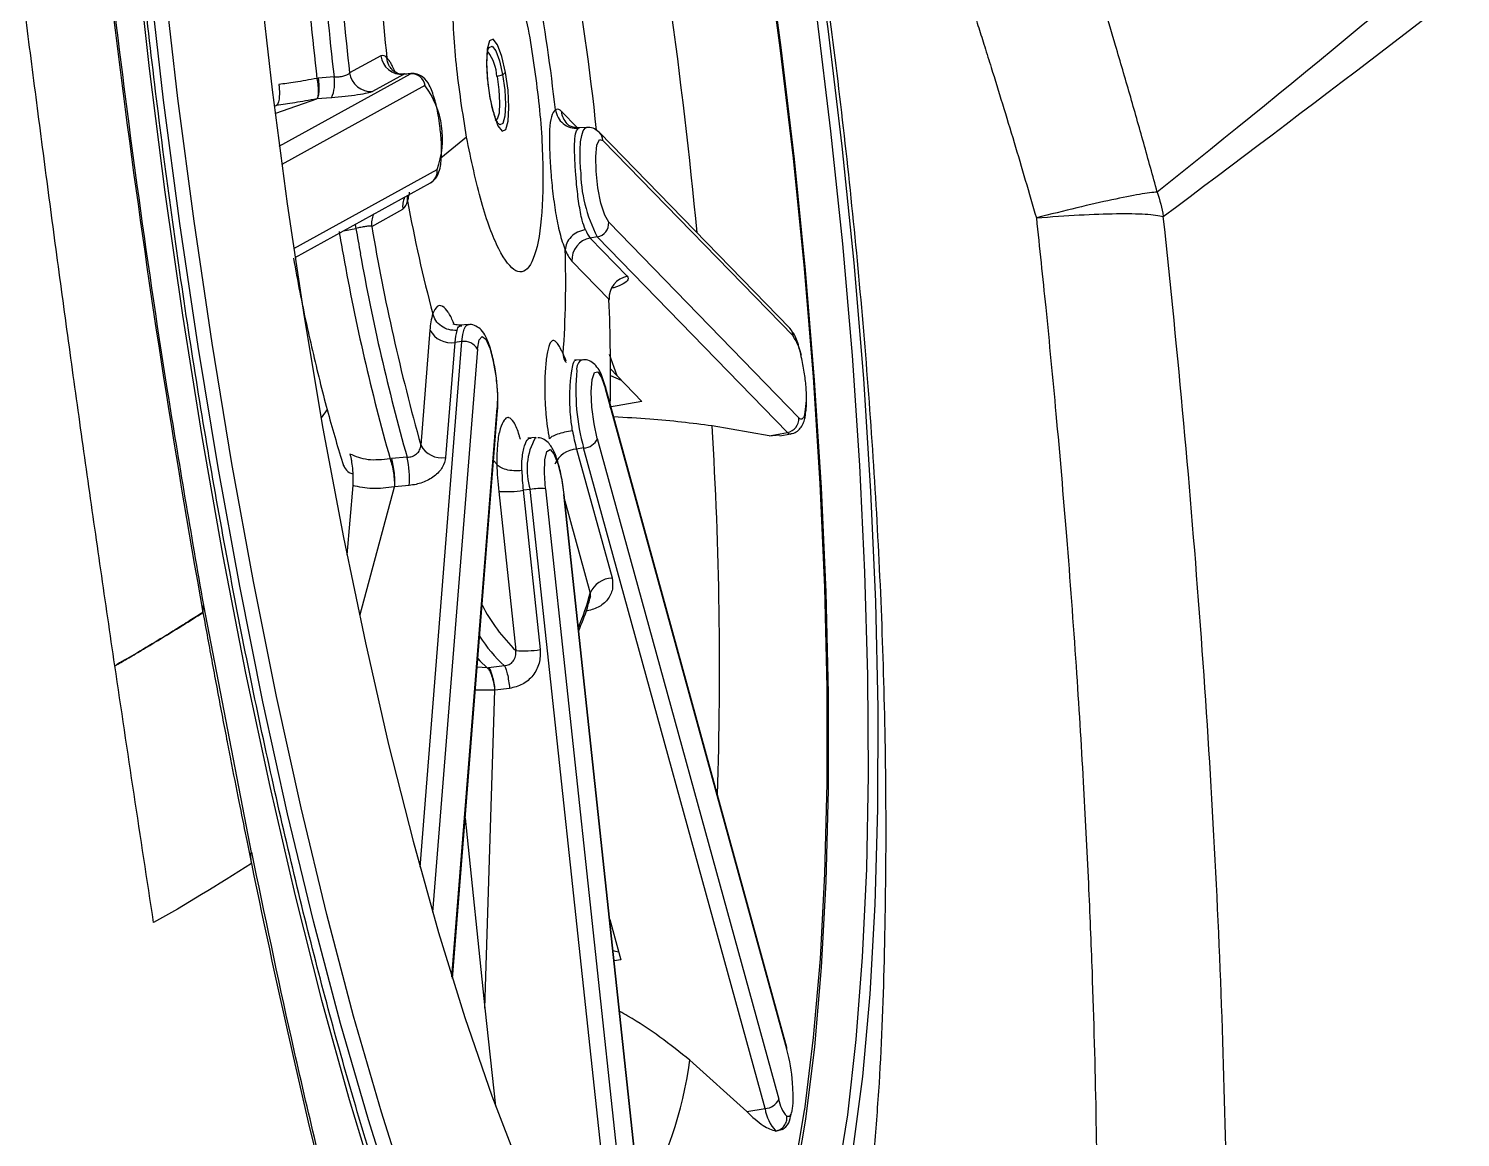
# Model space of a CAD drawing. Extents: x 525 to 613, y 487 to 635.
# Drawn here: x 534.452 to 536.548, y 541.293 to 542.917 of the extents above; entities that cross this region are included whole.
import ezdxf

# ---------------------------------------------------------------- set-up
doc = ezdxf.new("R2010")
doc.units = 0
doc.header["$MEASUREMENT"] = 0
doc.layers.add('1', color=4, linetype='Continuous')
doc.layers.add('STD TEST', color=3, linetype='Continuous')

# ---------------------------------------------------------------- blocks, each defined once
blk = doc.blocks.new('2023 VANGUARD')
at = {"layer": '1', "color": 3, "linetype": 'Continuous', "lineweight": 25}
for p, q in [((-33.8348, -49.8044), (-33.8348, -49.8044)), ((-33.9921, -49.814), (-34.0377, -49.8391)), ((-34.1406, -49.9464), (-33.9484, -49.8406)), ((-34.0855, -49.8471), (-34.0836, -49.8467)), ((-34.0605, -49.845), (-34.0836, -49.8467)), ((-33.9587, -49.8413), (-34.0043, -49.8664)), ((-33.9484, -49.8406), (-33.9587, -49.8413)), ((-33.9469, -49.8401), (-33.9572, -49.8408)), ((-33.9484, -49.8406), (-33.9469, -49.8401)), ((-33.9275, -49.8577), (-34.137, -49.9731)), ((-34.1448, -49.8868), (-34.1481, -49.8884)), ((-34.1458, -49.8983), (-34.0859, -49.8771)), ((-34.0643, -49.8755), (-34.0859, -49.8771)), ((-33.7047, -49.9191), (-33.7277, -49.8954)), ((-33.691, -49.9189), (-33.7013, -49.9196)), ((-33.3936, -50.213), (-33.6719, -49.9266)), ((-33.8666, -49.9332), (-33.904, -49.9641)), ((-33.3887, -50.2243), (-33.6669, -49.9379)), ((-34.1196, -50.0961), (-33.9098, -49.9805)), ((-34.1176, -50.1093), (-33.9194, -50.0002)), ((-33.9529, -50.027), (-33.9531, -50.0187)), ((-34.0053, -50.0638), (-33.9598, -50.0387)), ((-34.0467, -50.0703), (-34.0285, -50.067)), ((-33.6586, -50.0579), (-33.3803, -50.3443)), ((-33.6753, -50.0791), (-33.6855, -50.0809)), ((-33.6855, -50.0809), (-33.6313, -50.1368)), ((-33.3971, -50.3655), (-33.6753, -50.0791)), ((-33.7124, -50.1149), (-33.6581, -50.1708)), ((-33.9201, -50.2156), (-33.9335, -50.3842)), ((-33.8644, -50.2077), (-33.8754, -50.2085)), ((-33.9346, -51.002), (-33.8734, -50.2326)), ((-33.8507, -50.2438), (-33.9163, -51.0677)), ((-33.8838, -50.2336), (-33.8972, -50.4021)), ((-33.8734, -50.2326), (-33.8838, -50.2336)), ((-33.6974, -50.2591), (-33.7084, -50.2599)), ((-33.6463, -50.2827), (-33.6576, -50.2514)), ((-33.6559, -50.2722), (-33.6463, -50.2827)), ((-33.6559, -50.2822), (-33.6403, -50.2888)), ((-33.6463, -50.2827), (-33.61, -50.32)), ((-33.3979, -51.2659), (-33.6633, -50.2988)), ((-33.3977, -51.2687), (-33.6632, -50.3016)), ((-33.888, -51.1627), (-33.8217, -50.3294)), ((-33.61, -50.32), (-33.6572, -50.3287)), ((-34.0706, -50.3318), (-34.0795, -50.3441)), ((-33.8873, -51.1649), (-33.8211, -50.3334)), ((-33.4237, -50.3703), (-33.5073, -50.3559)), ((-33.4237, -50.3703), (-33.3971, -50.3655)), ((-33.4237, -50.3703), (-33.4085, -50.3691)), ((-33.4083, -50.3707), (-33.3921, -50.3678)), ((-33.7659, -50.3731), (-33.7769, -50.3739)), ((-33.7659, -50.3731), (-33.7645, -50.3733)), ((-33.6952, -50.3883), (-33.7055, -50.39)), ((-33.7055, -50.39), (-33.6537, -50.5786)), ((-33.4298, -51.3555), (-33.6952, -50.3883)), ((-33.6752, -50.3745), (-33.4098, -51.3416)), ((-33.9785, -50.4042), (-33.9766, -50.4039)), ((-33.9534, -50.4019), (-33.9766, -50.4039)), ((-33.827, -50.4066), (-33.8222, -50.412)), ((-34.0331, -50.4432), (-34.0418, -50.5445)), ((-34.0221, -50.6323), (-33.9721, -50.4452)), ((-33.9504, -50.4433), (-33.9721, -50.4452)), ((-33.8195, -50.4518), (-33.7945, -50.685)), ((-33.7734, -50.449), (-33.7838, -50.4502)), ((-33.7838, -50.4502), (-33.7587, -50.6834)), ((-33.6451, -51.6443), (-33.7734, -50.449)), ((-33.7511, -50.448), (-33.6227, -51.6433)), ((-33.5959, -51.6515), (-33.7243, -50.4562)), ((-33.5954, -51.6519), (-33.7238, -50.4566)), ((-33.7228, -50.4655), (-33.6857, -50.6007)), ((-34.2528, -50.6189), (-34.2527, -50.6211)), ((-34.2524, -50.629), (-34.2528, -50.6208)), ((-34.2527, -50.6211), (-34.2524, -50.6293)), ((-34.1808, -50.983), (-34.2513, -50.6187)), ((-33.8363, -50.7103), (-33.8511, -50.7094)), ((-33.8363, -50.7103), (-33.8344, -50.71)), ((-33.8112, -50.7073), (-33.8344, -50.71)), ((-33.8252, -50.743), (-33.8537, -50.7431)), ((-33.8396, -51.2086), (-33.8252, -50.743)), ((-33.8036, -50.7403), (-33.8252, -50.743)), ((-33.8686, -50.9303), (-33.8396, -51.2086)), ((-34.1814, -50.9967), (-34.1828, -50.981)), ((-33.657, -51.0784), (-33.6408, -51.1376)), ((-33.6521, -51.1242), (-33.6506, -51.1245)), ((-33.6506, -51.1245), (-33.644, -51.1258)), ((-33.6408, -51.1376), (-33.6505, -51.1392)), ((-33.8396, -51.2086), (-33.8242, -51.3518)), ((-33.4566, -51.3597), (-33.5397, -51.2847)), ((-33.4566, -51.3597), (-33.4298, -51.3555)), ((-33.4139, -51.3883), (-33.4038, -51.3854))]:
    blk.add_line(p, q, dxfattribs=at)
at = {"layer": '1', "color": 3, "linetype": 'Continuous', "lineweight": 25, "flags": 128}
for points in [[(-34.3406, -47.8606), (-34.3593, -47.9633), (-34.375, -48.0771), (-34.3874, -48.2013), (-34.3967, -48.3352), (-34.4026, -48.4781), (-34.4052, -48.629), (-34.4044, -48.7871), (-34.4003, -48.9515), (-34.3929, -49.1211), (-34.3822, -49.2951), (-34.3683, -49.4724), (-34.3512, -49.652), (-34.3311, -49.8327), (-34.3081, -50.0137), (-34.2824, -50.1937), (-34.254, -50.3717), (-34.2231, -50.5468), (-34.1899, -50.7178), (-34.1547, -50.8838), (-34.1175, -51.0438), (-34.0787, -51.1968), (-34.0385, -51.3421), (-33.9971, -51.4786)], [(-33.9684, -51.5041), (-34.0103, -51.3721), (-34.0512, -51.2308), (-34.0907, -51.0811), (-34.1286, -50.9238), (-34.1646, -50.76), (-34.1986, -50.5906), (-34.2303, -50.4168), (-34.2596, -50.2395), (-34.2862, -50.0598), (-34.3099, -49.879), (-34.3308, -49.698), (-34.3485, -49.5179), (-34.3631, -49.34), (-34.3743, -49.1653), (-34.3823, -48.9948), (-34.3868, -48.8296), (-34.3879, -48.6708), (-34.3855, -48.5192), (-34.3798, -48.3759), (-34.3706, -48.2416), (-34.3581, -48.1174), (-34.3424, -48.0038), (-34.3235, -47.9016)], [(-33.9495, -51.4919), (-33.9913, -51.3607), (-34.0319, -51.2202), (-34.0711, -51.0714), (-34.1088, -50.9151), (-34.1446, -50.7523), (-34.1784, -50.5839), (-34.2099, -50.4111), (-34.239, -50.2349), (-34.2654, -50.0563), (-34.2891, -49.8766), (-34.3098, -49.6967), (-34.3274, -49.5177), (-34.3419, -49.3409), (-34.3531, -49.1672), (-34.3609, -48.9977), (-34.3654, -48.8336), (-34.3665, -48.6757), (-34.3642, -48.525), (-34.3585, -48.3825), (-34.3494, -48.2491), (-34.337, -48.1256), (-34.3213, -48.0127), (-34.3025, -47.9111)], [(-34.1626, -48.1782), (-34.1799, -48.2731), (-34.194, -48.3792), (-34.2049, -48.496), (-34.2125, -48.6224), (-34.2166, -48.7577), (-34.2174, -48.9009), (-34.2147, -49.0508), (-34.2085, -49.2065), (-34.199, -49.3668), (-34.1862, -49.5306), (-34.1702, -49.6967), (-34.1511, -49.8638), (-34.1291, -50.0308), (-34.1042, -50.1965), (-34.0767, -50.3597), (-34.0468, -50.5191), (-34.0147, -50.6738), (-33.9806, -50.8224), (-33.9448, -50.9641), (-33.9076, -51.0977), (-33.8691, -51.2223), (-33.8297, -51.3369), (-33.7896, -51.4409)], [(-33.3189, -51.5158), (-33.3012, -51.4181), (-33.2867, -51.3086), (-33.2758, -51.1879), (-33.2684, -51.0569), (-33.2645, -50.9168), (-33.2643, -50.7686), (-33.2678, -50.6133), (-33.2748, -50.4522), (-33.2853, -50.2865), (-33.2994, -50.1174), (-33.3168, -49.9463), (-33.3374, -49.7745), (-33.3611, -49.6031), (-33.3877, -49.4337), (-33.4169, -49.2674), (-33.4487, -49.1055), (-33.4826, -48.9492), (-33.5185, -48.7998)], [(-33.3246, -51.4636), (-33.3088, -51.3644), (-33.2963, -51.2542), (-33.287, -51.1339), (-33.281, -51.0045), (-33.2785, -50.8667), (-33.2793, -50.7216), (-33.2835, -50.5703), (-33.2911, -50.4137), (-33.302, -50.2531), (-33.3161, -50.0896), (-33.3333, -49.9244), (-33.3536, -49.7586), (-33.3767, -49.5935), (-33.4025, -49.4302), (-33.4308, -49.2699), (-33.4614, -49.1138), (-33.4783, -49.0341)], [(-33.481, -49.3187), (-33.4536, -49.4775), (-33.4287, -49.639), (-33.4065, -49.802), (-33.3872, -49.9655), (-33.3709, -50.1281), (-33.3577, -50.2888), (-33.3476, -50.4463), (-33.3409, -50.5996), (-33.3375, -50.7475), (-33.3375, -50.889), (-33.3408, -51.0231), (-33.3474, -51.1487), (-33.3574, -51.265), (-33.3705, -51.3711), (-33.3867, -51.4663), (-33.406, -51.5499), (-33.4281, -51.6213), (-33.4529, -51.68), (-33.4803, -51.7255), (-33.5099, -51.7575), (-33.5222, -51.7664)], [(-33.4816, -49.3233), (-33.4545, -49.4807), (-33.4298, -49.6407), (-33.4079, -49.8022), (-33.3887, -49.9641), (-33.3725, -50.1253), (-33.3594, -50.2845), (-33.3495, -50.4405), (-33.3428, -50.5924), (-33.3395, -50.739), (-33.3394, -50.8791), (-33.3427, -51.0119), (-33.3493, -51.1364), (-33.3591, -51.2516), (-33.3721, -51.3568), (-33.3724, -51.3585)], [(-33.8096, -49.8383), (-33.815, -49.8149), (-33.8213, -49.7979), (-33.8275, -49.7899), (-33.8328, -49.7922), (-33.8362, -49.8043), (-33.8373, -49.8245), (-33.8359, -49.8497), (-33.8323, -49.876)], [(-33.8345, -49.8037), (-33.8336, -49.8019), (-33.8291, -49.7999), (-33.8238, -49.8068), (-33.8184, -49.8213), (-33.8138, -49.8414)], [(-33.8323, -49.876), (-33.8269, -49.8994), (-33.8206, -49.9164), (-33.8143, -49.9244), (-33.8091, -49.9222), (-33.8057, -49.91), (-33.8046, -49.8898), (-33.8059, -49.8646), (-33.8096, -49.8383)], [(-33.822, -49.8442), (-33.8192, -49.864), (-33.8182, -49.8829), (-33.819, -49.898), (-33.8216, -49.9071), (-33.8254, -49.9089)], [(-33.8138, -49.8414), (-33.8107, -49.8639), (-33.8095, -49.8854), (-33.8104, -49.9027), (-33.8134, -49.9131), (-33.8178, -49.915), (-33.8205, -49.9126)], [(-33.6997, -49.9807), (-33.7005, -49.9657), (-33.7004, -49.952), (-33.6996, -49.9402), (-33.6981, -49.9306), (-33.6959, -49.9237), (-33.6932, -49.9198), (-33.691, -49.9189)], [(-33.6586, -50.0579), (-33.6644, -50.0476), (-33.6699, -50.0298), (-33.6744, -50.0072), (-33.6771, -49.9831), (-33.6776, -49.9613), (-33.6759, -49.945), (-33.6721, -49.9368), (-33.6669, -49.9379)], [(-34.03, -50.0611), (-34.0298, -50.0617), (-34.0285, -50.067)], [(-33.8734, -50.2326), (-33.8721, -50.2223), (-33.8702, -50.2145), (-33.8676, -50.2095), (-33.8645, -50.2077), (-33.8644, -50.2077)], [(-33.8507, -50.2438), (-33.8482, -50.23), (-33.8439, -50.2249), (-33.8385, -50.2291), (-33.8326, -50.2421), (-33.8274, -50.2618), (-33.8234, -50.2854), (-33.8214, -50.3091), (-33.8217, -50.3294)], [(-33.6752, -50.3745), (-33.68, -50.3527), (-33.6831, -50.3286), (-33.6841, -50.3059), (-33.6829, -50.2882), (-33.6795, -50.278), (-33.6746, -50.277), (-33.6689, -50.2853), (-33.6632, -50.3016)], [(-33.6633, -50.2988), (-33.6631, -50.2995), (-33.6632, -50.3016)], [(-33.8211, -50.3334), (-33.8211, -50.332), (-33.8217, -50.3294)], [(-33.371, -50.3356), (-33.3718, -50.3389), (-33.3727, -50.3416), (-33.3737, -50.3437), (-33.3748, -50.3451), (-33.3761, -50.3459), (-33.3774, -50.346), (-33.3788, -50.3455), (-33.3803, -50.3443)], [(-33.7511, -50.448), (-33.7526, -50.4247), (-33.7518, -50.4056), (-33.7489, -50.3936), (-33.7443, -50.3905), (-33.7387, -50.3967), (-33.7329, -50.4114), (-33.7278, -50.4323), (-33.7243, -50.4562)], [(-33.7238, -50.4566), (-33.7238, -50.4565), (-33.7243, -50.4562)], [(-33.85, -50.6965), (-33.8471, -50.6998), (-33.8363, -50.7103)], [(-33.3977, -51.2687), (-33.3977, -51.2666), (-33.3979, -51.2659)], [(-33.3724, -51.3585), (-33.3882, -51.4511), (-33.4073, -51.5339), (-33.4292, -51.6047), (-33.4538, -51.6628), (-33.4809, -51.7079), (-33.5103, -51.7396), (-33.5418, -51.7578), (-33.5751, -51.7622), (-33.5917, -51.7595)]]:
    blk.add_lwpolyline(points, dxfattribs=at)
at = {"layer": '1', "color": 3, "linetype": 'Continuous', "lineweight": 25}
for centre, radius, start, end in [((-41.6522, -50.8514), 8.1602, 5.47019, 10.27261), ((-30.377, -49.407), 3.7345, 181.2252, 186.7679), ((-30.3527, -49.4039), 3.7339, 181.2087, 186.7844), ((-30.4116, -49.4116), 3.6512, 181.2697, 186.7234), ((-31.5132, -49.555), 2.4839, 181.9363, 186.0568), ((-37.7111, -50.3509), 4.0574, 6.0521, 9.8784), ((-36.4508, -50.1908), 2.7305, 6.2621, 10.1298), ((-33.9895, -49.8209), 0.00739, 31.1491, 110.83), ((-33.9607, -49.8096), 0.0318, 187.8865, 273.5488), ((-33.8922, -49.8492), 0.0703, 4.0103, 35.6217), ((-34.1087, -49.8546), 0.0491, 334.7427, 11.2192), ((-34.0062, -49.8347), 0.0318, 187.8865, 273.5488), ((-33.9569, -49.8445), 0.00365, 94.3221, 119.543), ((-33.9471, -49.8604), 0.0199, 7.8865, 93.5488), ((-33.8338, -49.7977), 0.048, 284.1786, 294.5505), ((-33.8175, -49.8319), 0.0101, 291.1442, 320.8155), ((-34.0319, -49.9354), 0.1302, 339.7247, 36.6675), ((-33.7335, -49.8992), 0.00691, 33.0878, 116.572), ((-33.6991, -49.8935), 0.0287, 183.6829, 224.0709), ((-33.701, -49.9234), 0.00375, 94.5462, 123.7502), ((-33.6848, -49.939), 0.0179, 3.6829, 44.0809), ((-33.9288, -49.9834), 0.0192, 299.2683, 8.6392), ((-33.485, -49.9797), 0.2147, 180.2808, 207.5792), ((-33.9288, -50.0342), 0.0313, 155.0242, 188.3408), ((-33.9721, -50.0237), 0.0194, 309.4448, 350.4158), ((-31.8922, -49.6513), 2.0947, 190.3321, 194.9493), ((-33.9743, -50.0593), 0.0313, 155.0242, 188.3408), ((-30.2305, -49.4121), 3.8791, 189.7836, 190.3192), ((-30.204, -49.4086), 3.8807, 189.7678, 190.3191), ((-30.9704, -49.5514), 3.0779, 189.5836, 195.6978), ((-33.6538, -50.0542), 0.0415, 200.4858, 220.165), ((-33.679, -50.059), 0.0205, 280.2429, 3.1214), ((-35.2635, -50.1451), 1.542, 356.084, 1.7504), ((-33.6686, -50.0779), 0.0573, 200.4826, 220.1637), ((-33.6797, -50.1131), 0.0327, 100.2429, 183.1214), ((-31.0279, -49.5693), 3.0664, 190.0975, 195.7993), ((-31.006, -49.5668), 3.0635, 190.0956, 195.8197), ((-33.6254, -50.169), 0.0327, 100.2429, 183.1214), ((-36.4424, -50.2824), 2.7865, 359.1325, 2.2967), ((-33.8103, -50.2219), 0.11, 164.0045, 176.7031), ((-33.8895, -50.1995), 0.0346, 207.8391, 279.5771), ((-33.8043, -50.2381), 0.0796, 164.0043, 176.7031), ((-33.4065, -50.2254), 0.0179, 3.6833, 44.0011), ((-33.4525, -50.267), 0.0768, 9.1031, 33.7522), ((-33.8698, -50.2539), 0.0216, 27.8391, 99.5771), ((-33.8639, -50.3115), 0.1516, 19.451, 23.7602), ((-33.6908, -50.2722), 0.0147, 116.6472, 189.8907), ((-33.391, -50.304), 0.3157, 174.673, 195.4855), ((-33.4007, -50.3454), 0.0205, 280.2429, 3.1214), ((-33.4118, -50.3106), 0.3043, 189.9377, 195.1106), ((-39.0971, -50.7073), 5.6008, 358.0704, 3.5963), ((-33.3925, -50.3622), 0.00566, 216.2232, 274.4782), ((-33.9029, -50.368), 0.0346, 207.8391, 279.5771), ((-33.6834, -50.4196), 0.0947, 150.6079, 198.0777), ((-33.7037, -50.4268), 0.0369, 92.809, 156.4228), ((-33.6963, -50.3653), 0.0231, 272.809, 336.4228), ((-34.1041, -50.4337), 0.1539, 356.4117, 11.8944), ((-33.3325, -50.3987), 0.4899, 181.557, 186.2265), ((-33.4312, -50.4118), 0.3546, 181.5572, 186.2265), ((-33.8084, -50.2984), 0.1538, 265.8662, 279.2289), ((-33.758, -50.5438), 0.0961, 85.8662, 99.2289), ((-33.6519, -50.6155), 0.0369, 92.809, 156.4228), ((-33.9993, -50.5212), 0.3235, 336.37, 345.7742), ((-33.6117, -50.498), 0.2615, 207.41, 225.6447), ((-33.6674, -50.551), 0.2124, 212.0418, 227.3962), ((-33.7834, -50.5316), 0.1538, 265.8662, 279.2289), ((-33.6616, -51.3379), 0.2728, 4.2845, 14.6913), ((-34.1509, -51.1974), 0.6175, 330.8044, 351.872), ((-33.4309, -51.3324), 0.0231, 272.809, 336.4228), ((-33.3702, -51.3469), 0.0602, 188.2054, 223.4713), ((-33.3645, -51.3351), 0.0458, 188.2054, 223.4713)]:
    blk.add_arc(centre, radius, start, end, dxfattribs=at)
for points, knots in [([(-34.3813, -50.7071), (-34.3882, -50.6602), (-34.4018, -50.5671), (-34.4217, -50.4283), (-34.4409, -50.2914), (-34.4594, -50.1563), (-34.4773, -50.023), (-34.4945, -49.8916), (-34.5111, -49.762), (-34.5271, -49.6343), (-34.5425, -49.5085), (-34.5573, -49.3845), (-34.5715, -49.2624), (-34.5851, -49.1421), (-34.5981, -49.0238), (-34.6106, -48.9072), (-34.6226, -48.7926), (-34.656, -48.4626), (-34.705, -47.916), (-34.7465, -47.2997), (-34.7715, -46.7894), (-34.7839, -46.4424), (-34.7911, -46.1289), (-34.7942, -45.9095), (-34.7954, -45.7457), (-34.7955, -45.6551), (-34.7956, -45.6191)], [0, 0, 0, 0, 0.027815, 0.055255, 0.08232, 0.10901, 0.135325, 0.161264, 0.186827, 0.212016, 0.236828, 0.261265, 0.285327, 0.309013, 0.332324, 0.355259, 0.37782, 0.400005, 0.550002, 0.700006, 0.762646, 0.850005, 0.903849, 0.946797, 0.978847, 1, 1, 1, 1]), ([(-32.9618, -49.6396), (-32.993, -49.3885), (-33.0282, -49.1421), (-33.0864, -48.7795), (-33.1069, -48.6592), (-33.1491, -48.4241), (-33.1708, -48.3096), (-33.2375, -47.9751), (-33.2843, -47.7641), (-33.3829, -47.3668), (-33.433, -47.1874), (-33.5099, -46.9465), (-33.5358, -46.8709), (-33.5752, -46.7648), (-33.5885, -46.7306), (-33.6149, -46.6656), (-33.6281, -46.6346), (-33.694, -46.487), (-33.7467, -46.3926), (-33.8263, -46.2877), (-33.853, -46.259), (-33.9053, -46.2152), (-33.9312, -46.2), (-33.9823, -46.1827), (-34.0075, -46.1806), (-34.0574, -46.1898), (-34.0821, -46.2012), (-34.1537, -46.255), (-34.1985, -46.3166), (-34.2502, -46.4252), (-34.2604, -46.4485), (-34.2802, -46.4984), (-34.2899, -46.525), (-34.3181, -46.6089), (-34.3356, -46.6703), (-34.3842, -46.8703), (-34.4115, -47.0247), (-34.4545, -47.3767), (-34.4694, -47.5684), (-34.4817, -47.8777), (-34.4841, -47.9845), (-34.4852, -48.1504), (-34.4851, -48.2068), (-34.484, -48.3204), (-34.483, -48.3776), (-34.476, -48.6662), (-34.4635, -48.9041), (-34.4343, -49.2718), (-34.4228, -49.3968), (-34.3967, -49.6453), (-34.3821, -49.7692), (-34.334, -50.1396), (-34.2961, -50.3851), (-34.2524, -50.629)], [0, 0, 0, 0, 0.0625, 0.0625, 0.09375, 0.09375, 0.125, 0.125, 0.1875, 0.1875, 0.25, 0.25, 0.28125, 0.28125, 0.296875, 0.296875, 0.3125, 0.3125, 0.375, 0.375, 0.40625, 0.40625, 0.4375, 0.4375, 0.46875, 0.46875, 0.5, 0.5, 0.5625, 0.5625, 0.578125, 0.578125, 0.59375, 0.59375, 0.625, 0.625, 0.6875, 0.6875, 0.75, 0.75, 0.78125, 0.78125, 0.796875, 0.796875, 0.8125, 0.8125, 0.875, 0.875, 0.90625, 0.90625, 0.9375, 0.9375, 1, 1, 1, 1]), ([(-34.2513, -50.6184), (-34.2693, -50.514), (-34.3044, -50.311), (-34.3487, -50.0085), (-34.3856, -49.72), (-34.4184, -49.4179), (-34.4454, -49.1093), (-34.4651, -48.8017), (-34.4771, -48.5113), (-34.4819, -48.2422), (-34.4802, -47.9961), (-34.4738, -47.7838), (-34.4638, -47.5971), (-34.4515, -47.4393), (-34.4383, -47.3064), (-34.4241, -47.1891), (-34.4072, -47.0713), (-34.386, -46.9482), (-34.3608, -46.8278), (-34.3356, -46.7294), (-34.3132, -46.6553), (-34.2946, -46.6014), (-34.2767, -46.5554), (-34.257, -46.5109), (-34.2361, -46.4704), (-34.2156, -46.4375), (-34.2068, -46.4294), (-34.202, -46.4251)], [0, 0, 0, 0, 0.054097, 0.105256, 0.153884, 0.200286, 0.258448, 0.311689, 0.360443, 0.413417, 0.46002, 0.501674, 0.540725, 0.577335, 0.606052, 0.633197, 0.66284, 0.697512, 0.736848, 0.774642, 0.800601, 0.82454, 0.846296, 0.869066, 0.905637, 0.949247, 1, 1, 1, 1]), ([(-33.5738, -52.1766), (-33.5744, -52.1768), (-33.5834, -52.1797), (-33.5995, -52.1767), (-33.6284, -52.1654), (-33.66, -52.1428), (-33.6949, -52.1079), (-33.7315, -52.0615), (-33.7694, -52.0034), (-33.8085, -51.9338), (-33.8482, -51.8527), (-33.8883, -51.7608), (-33.9283, -51.6585), (-33.9681, -51.5464), (-34.0073, -51.4252), (-34.0457, -51.2956), (-34.083, -51.1582), (-34.1191, -51.0139), (-34.1537, -50.8633), (-34.1867, -50.7074), (-34.2178, -50.5469), (-34.247, -50.3828), (-34.2739, -50.2159), (-34.2985, -50.047), (-34.3207, -49.8772), (-34.3404, -49.7073), (-34.3573, -49.5381), (-34.3715, -49.3707), (-34.3829, -49.2059), (-34.3914, -49.0445), (-34.3969, -48.8875), (-34.3995, -48.7357), (-34.3991, -48.59), (-34.3957, -48.451), (-34.3894, -48.3195), (-34.3803, -48.1964), (-34.3683, -48.0823), (-34.3539, -47.9798), (-34.342, -47.9139), (-34.3353, -47.8819), (-34.3344, -47.8777)], [0, 0, 0, 0, 0.002218, 0.034369, 0.06028, 0.087872, 0.114536, 0.141159, 0.167974, 0.195021, 0.22226, 0.249645, 0.277136, 0.304703, 0.332327, 0.359991, 0.387687, 0.415405, 0.443142, 0.470891, 0.498651, 0.526418, 0.554191, 0.581968, 0.609746, 0.637526, 0.665304, 0.693081, 0.720853, 0.748619, 0.776378, 0.804127, 0.831862, 0.859581, 0.887277, 0.914944, 0.942572, 0.970148, 0.996126, 1, 1, 1, 1]), ([(-33.2708, -51.4258), (-33.2681, -51.394), (-33.2601, -51.3), (-33.2544, -51.1371), (-33.2517, -50.9413), (-33.2547, -50.7456), (-33.2619, -50.5555), (-33.273, -50.3686), (-33.2876, -50.1837), (-33.3055, -50), (-33.3266, -49.8172), (-33.3509, -49.6353), (-33.3784, -49.4543), (-33.4091, -49.2742), (-33.4432, -49.0949), (-33.4809, -48.9161), (-33.5122, -48.7816), (-33.531, -48.7068), (-33.5351, -48.6904)], [0, 0, 0, 0, 0.038079, 0.112601, 0.189625, 0.261721, 0.330554, 0.397253, 0.462547, 0.526949, 0.59085, 0.654581, 0.718411, 0.782585, 0.847446, 0.913399, 0.980975, 1, 1, 1, 1]), ([(-32.8557, -50.0137), (-32.859, -50.0017), (-32.8656, -49.9778), (-32.8756, -49.9419), (-32.8857, -49.9061), (-32.8959, -49.8704), (-32.9063, -49.8348), (-32.9184, -49.7931), (-32.9331, -49.7437), (-32.9474, -49.6962), (-32.9563, -49.6665), (-32.9594, -49.6564)], [0, 0, 0, 0, 0.100255, 0.200389, 0.300395, 0.400267, 0.499998, 0.599765, 0.749997, 0.915103, 1, 1, 1, 1]), ([(-33.1346, -49.7175), (-33.1317, -49.7268), (-33.1258, -49.7453), (-33.117, -49.773), (-33.108, -49.8016), (-33.0964, -49.8387), (-33.082, -49.8854), (-33.0597, -49.9588), (-33.0434, -50.0146), (-33.0327, -50.0515)], [0, 0, 0, 0, 0.083331, 0.166668, 0.250008, 0.341429, 0.50001, 0.669686, 1, 1, 1, 1]), ([(-33.832, -49.8749), (-33.8328, -49.8704), (-33.8347, -49.8586), (-33.8366, -49.8388), (-33.8369, -49.8202), (-33.836, -49.8091), (-33.8348, -49.8043), (-33.8348, -49.8044), (-33.8348, -49.8044)], [0, 0, 0, 0, 0.150382, 0.3903, 0.631664, 0.817166, 0.946454, 1, 1, 1, 1]), ([(-33.9712, -49.8378), (-33.9724, -49.8349), (-33.9741, -49.8308), (-33.9767, -49.8261), (-33.9796, -49.8213), (-33.9818, -49.8187), (-33.9832, -49.817)], [0, 0, 0, 0, 0.286836, 0.403414, 0.635613, 1, 1, 1, 1]), ([(-33.9755, -49.8341), (-33.9772, -49.8322), (-33.9816, -49.8274), (-33.9826, -49.8209), (-33.9832, -49.817)], [0, 0, 0, 0, 0.4124, 1, 1, 1, 1]), ([(-34.0855, -49.8471), (-34.0966, -49.8492), (-34.1186, -49.8533), (-34.1337, -49.8551), (-34.1413, -49.8559)], [0, 0, 0, 0, 0.505657, 1, 1, 1, 1]), ([(-34.0836, -49.8467), (-34.0832, -49.8505), (-34.0825, -49.858), (-34.0827, -49.8679), (-34.0838, -49.8749), (-34.0852, -49.8764), (-34.0859, -49.8771)], [0, 0, 0, 0, 0.250648, 0.500839, 0.765342, 1, 1, 1, 1]), ([(-34.0855, -49.8471), (-34.0849, -49.8508), (-34.0839, -49.8581), (-34.0835, -49.8676), (-34.0842, -49.8748), (-34.0853, -49.8764), (-34.0859, -49.8771)], [0, 0, 0, 0, 0.247437, 0.494869, 0.744595, 1, 1, 1, 1]), ([(-34.0605, -49.845), (-34.058, -49.8449), (-34.0543, -49.8449), (-34.0495, -49.8442), (-34.0461, -49.8435), (-34.043, -49.8426), (-34.0405, -49.8415), (-34.0386, -49.8404), (-34.038, -49.8395), (-34.0377, -49.8391)], [0, 0, 0, 0, 0.235018, 0.355415, 0.478052, 0.60341, 0.731933, 0.864013, 1, 1, 1, 1]), ([(-33.9573, -49.8403), (-33.9581, -49.8406), (-33.9628, -49.8419), (-33.9709, -49.8385), (-33.975, -49.8354), (-33.9757, -49.8346), (-33.9759, -49.8344)], [0, 0, 0, 0, 0.086761, 0.53013, 0.882782, 1, 1, 1, 1]), ([(-33.9058, -49.9173), (-33.9064, -49.9118), (-33.9082, -49.8974), (-33.9135, -49.8755), (-33.9201, -49.8579), (-33.9275, -49.8465), (-33.9382, -49.8405), (-33.9464, -49.8394), (-33.9505, -49.8409), (-33.9516, -49.8413)], [0, 0, 0, 0, 0.135365, 0.356943, 0.59382, 0.778587, 0.87592, 0.966205, 1, 1, 1, 1]), ([(-34.1413, -49.8559), (-34.1411, -49.8577), (-34.1407, -49.8611), (-34.1404, -49.8681), (-34.1407, -49.8762), (-34.1421, -49.884), (-34.1439, -49.8858), (-34.1448, -49.8868)], [0, 0, 0, 0, 0.102188, 0.207483, 0.436042, 0.6987, 1, 1, 1, 1]), ([(-34.0043, -49.8664), (-34.0063, -49.8672), (-34.0105, -49.8687), (-34.0254, -49.8714), (-34.0442, -49.8739), (-34.0576, -49.875), (-34.0643, -49.8755)], [0, 0, 0, 0, 0.251951, 0.502669, 0.752039, 1, 1, 1, 1]), ([(-34.0859, -49.8771), (-34.0969, -49.8791), (-34.1187, -49.883), (-34.1362, -49.8856), (-34.1448, -49.8868)], [0, 0, 0, 0, 0.507933, 1, 1, 1, 1]), ([(-33.821, -49.9119), (-33.8211, -49.9118), (-33.8214, -49.9114), (-33.8235, -49.9072), (-33.8267, -49.8983), (-33.8298, -49.8865), (-33.8314, -49.8778), (-33.832, -49.8749)], [0, 0, 0, 0, 0.123263, 0.297632, 0.539081, 0.84671, 1, 1, 1, 1]), ([(-33.7366, -49.893), (-33.7388, -49.8956), (-33.7429, -49.9007), (-33.7453, -49.921), (-33.7455, -49.9473), (-33.7443, -49.9689), (-33.7428, -49.9904), (-33.7408, -50.0126), (-33.7364, -50.0447), (-33.7304, -50.0754), (-33.7251, -50.0903), (-33.7223, -50.098)], [0, 0, 0, 0, 0.137941, 0.264201, 0.386184, 0.507074, 0.513389, 0.626976, 0.746172, 0.868804, 1, 1, 1, 1]), ([(-33.9194, -50.0002), (-33.9165, -49.998), (-33.9113, -49.994), (-33.9071, -49.9854), (-33.9039, -49.9736), (-33.9027, -49.9545), (-33.9035, -49.9329), (-33.9052, -49.9208), (-33.9058, -49.9173)], [0, 0, 0, 0, 0.12048, 0.218349, 0.380268, 0.659035, 0.900502, 1, 1, 1, 1]), ([(-33.7014, -49.9196), (-33.7057, -49.9193), (-33.7135, -49.9186), (-33.7185, -49.9147), (-33.7195, -49.9137), (-33.7198, -49.9134)], [0, 0, 0, 0, 0.4857458, 0.8740704, 1, 1, 1, 1]), ([(-33.7071, -49.9816), (-33.7075, -49.9749), (-33.7085, -49.9593), (-33.7087, -49.939), (-33.707, -49.9249), (-33.7042, -49.9216), (-33.7031, -49.9203)], [0, 0, 0, 0, 0.213316, 0.499971, 0.789786, 1, 1, 1, 1]), ([(-33.6719, -49.9266), (-33.6742, -49.9247), (-33.6784, -49.921), (-33.6861, -49.9183), (-33.6902, -49.9191), (-33.691, -49.9193)], [0, 0, 0, 0, 0.460503, 0.881778, 1, 1, 1, 1]), ([(-33.6927, -50.0687), (-33.6943, -50.0643), (-33.698, -50.0539), (-33.7023, -50.0308), (-33.7054, -50.0048), (-33.7066, -49.9885), (-33.7071, -49.9816)], [0, 0, 0, 0, 0.210244, 0.499872, 0.786861, 1, 1, 1, 1]), ([(-33.9529, -50.027), (-33.9524, -50.0251), (-33.9513, -50.0212), (-33.9504, -50.0162), (-33.95, -50.0136)], [0, 0, 0, 0, 0.497065, 1, 1, 1, 1]), ([(-32.8557, -50.0137), (-32.8619, -50.014), (-32.8707, -50.0152), (-32.8931, -50.019), (-32.9067, -50.0217), (-32.9376, -50.0283), (-32.9549, -50.0322), (-32.9922, -50.0412), (-33.0121, -50.0462), (-33.0327, -50.0515)], [0, 0, 0, 0, 0.25, 0.25, 0.5, 0.5, 0.75, 0.75, 1, 1, 1, 1]), ([(-34.1814, -50.9968), (-34.1419, -51.1891), (-34.1, -51.3731), (-34.0343, -51.6366), (-34.0006, -51.7652), (-33.9658, -51.889), (-33.9423, -51.9705), (-33.9305, -52.0107), (-33.9066, -52.0898), (-33.8945, -52.1287), (-33.8704, -52.2047), (-33.8583, -52.2419), (-33.8219, -52.351), (-33.7975, -52.4204), (-33.7484, -52.5529), (-33.7114, -52.6475), (-33.674, -52.7346), (-33.649, -52.7911), (-33.6365, -52.8186), (-33.5739, -52.951), (-33.5245, -53.0409), (-33.4517, -53.1517), (-33.4156, -53.2011), (-33.3799, -53.2415), (-33.3562, -53.2664), (-33.3444, -53.2778), (-33.2858, -53.3296), (-33.241, -53.3534), (-33.1768, -53.3636), (-33.1454, -53.3623), (-33.1152, -53.3513), (-33.0953, -53.3417), (-33.0854, -53.3358), (-33.0371, -53.301), (-33.0016, -53.2563), (-32.9529, -53.1648), (-32.9375, -53.1303), (-32.9154, -53.0722), (-32.9083, -53.0517), (-32.8944, -53.0088), (-32.8876, -52.9863), (-32.855, -52.869), (-32.8329, -52.761), (-32.8056, -52.5783), (-32.7974, -52.514), (-32.7831, -52.3784), (-32.7769, -52.3068), (-32.7615, -52.0833), (-32.7555, -51.9244), (-32.7528, -51.6717), (-32.753, -51.5851), (-32.7554, -51.4069), (-32.7576, -51.315), (-32.7675, -51.0347), (-32.7781, -50.8435), (-32.8069, -50.4527), (-32.825, -50.2531), (-32.8469, -50.0492)], [0, 0, 0, 0, 0.0625, 0.0625, 0.09375, 0.109375, 0.109375, 0.125, 0.125, 0.140625, 0.140625, 0.15625, 0.15625, 0.1875, 0.1875, 0.21875, 0.234375, 0.234375, 0.25, 0.25, 0.3125, 0.3125, 0.34375, 0.359375, 0.359375, 0.375, 0.375, 0.4375, 0.4375, 0.46875, 0.484375, 0.484375, 0.5, 0.5, 0.5625, 0.5625, 0.59375, 0.59375, 0.609375, 0.609375, 0.625, 0.625, 0.6875, 0.6875, 0.71875, 0.71875, 0.75, 0.75, 0.8125, 0.8125, 0.84375, 0.84375, 0.875, 0.875, 0.9375, 0.9375, 1, 1, 1, 1]), ([(-33.0327, -50.0515), (-33.0281, -50.0952), (-33.0179, -50.1911), (-33.003, -50.3468), (-32.9879, -50.5223), (-32.9746, -50.7022), (-32.9641, -50.8716), (-32.9565, -51.0207), (-32.9499, -51.1834), (-32.945, -51.3634), (-32.9432, -51.5606), (-32.945, -51.7485), (-32.9506, -51.931), (-32.9596, -52.0936), (-32.971, -52.2377), (-32.9839, -52.362), (-32.9995, -52.481), (-33.018, -52.5935), (-33.0393, -52.6989), (-33.0637, -52.7968), (-33.0917, -52.887), (-33.1238, -52.9687), (-33.1602, -53.0399), (-33.2012, -53.0983), (-33.2415, -53.1363), (-33.2787, -53.1578), (-33.311, -53.1681), (-33.3428, -53.17), (-33.3645, -53.1683), (-33.3759, -53.1645), (-33.3767, -53.1643)], [0, 0, 0, 0, 0.025228, 0.055322, 0.090282, 0.127862, 0.161767, 0.192146, 0.218998, 0.262921, 0.30685, 0.349131, 0.392143, 0.438337, 0.473101, 0.508586, 0.544789, 0.581713, 0.619356, 0.657718, 0.697602, 0.739481, 0.783356, 0.829227, 0.877094, 0.909416, 0.940339, 0.969863, 0.997988, 1, 1, 1, 1]), ([(-33.0327, -50.0515), (-33.0108, -50.0496), (-32.9897, -50.0482), (-32.9501, -50.046), (-32.9318, -50.0454), (-32.8993, -50.045), (-32.8851, -50.0452), (-32.862, -50.0466), (-32.853, -50.0477), (-32.8469, -50.0492)], [0, 0, 0, 0, 0.25, 0.25, 0.5, 0.5, 0.75, 0.75, 1, 1, 1, 1]), ([(-34.0053, -50.0638), (-34.0057, -50.0637), (-34.0065, -50.0635), (-34.0086, -50.0634), (-34.0112, -50.0636), (-34.0143, -50.064), (-34.0177, -50.0646), (-34.0225, -50.0655), (-34.0261, -50.0664), (-34.0285, -50.067)], [0, 0, 0, 0, 0.136422, 0.268799, 0.397484, 0.522879, 0.645431, 0.765636, 1, 1, 1, 1]), ([(-34.1199, -50.1106), (-34.1168, -50.1271), (-34.108, -50.1758), (-34.091, -50.2521), (-34.0697, -50.338), (-34.0544, -50.3891), (-34.0468, -50.4142)], [0, 0, 0, 0, 0.147585, 0.433875, 0.721234, 1, 1, 1, 1]), ([(-33.6313, -50.1368), (-33.6304, -50.1385), (-33.6288, -50.142), (-33.6366, -50.1481), (-33.6459, -50.1524), (-33.653, -50.1541), (-33.6541, -50.1543)], [0, 0, 0, 0, 0.317089, 0.632627, 0.946469, 1, 1, 1, 1]), ([(-33.8849, -50.2074), (-33.885, -50.2069), (-33.8874, -50.2004), (-33.8903, -50.1944), (-33.8957, -50.186), (-33.899, -50.1825), (-33.9044, -50.1796), (-33.9103, -50.1794), (-33.914, -50.1873), (-33.916, -50.1916)], [0, 0, 0, 0, 0.015364, 0.221003, 0.248556, 0.467864, 0.494364, 0.723136, 1, 1, 1, 1]), ([(-33.6585, -50.1718), (-33.6583, -50.1717), (-33.6577, -50.1714), (-33.6575, -50.171), (-33.6579, -50.1708), (-33.6581, -50.1708)], [0, 0, 0, 0, 0.190996, 0.589604, 1, 1, 1, 1]), ([(-33.8739, -50.2084), (-33.8769, -50.2084), (-33.8827, -50.2084), (-33.8866, -50.206), (-33.8863, -50.2073), (-33.8863, -50.2073)], [0, 0, 0, 0, 0.519347, 0.977939, 1, 1, 1, 1]), ([(-33.8808, -50.2162), (-33.8797, -50.2135), (-33.8779, -50.2089), (-33.8749, -50.2094), (-33.8736, -50.2096)], [0, 0, 0, 0, 0.595415, 1, 1, 1, 1]), ([(-33.8211, -50.3334), (-33.8209, -50.3293), (-33.8203, -50.3182), (-33.8215, -50.296), (-33.8251, -50.269), (-33.8308, -50.2437), (-33.8371, -50.2269), (-33.8437, -50.2162), (-33.852, -50.2098), (-33.8596, -50.207), (-33.8636, -50.2079), (-33.8644, -50.208)], [0, 0, 0, 0, 0.091578, 0.245574, 0.406704, 0.566018, 0.735735, 0.842415, 0.916754, 0.982779, 1, 1, 1, 1]), ([(-33.3766, -50.2528), (-33.3778, -50.2484), (-33.3811, -50.2356), (-33.3857, -50.2229), (-33.3917, -50.2154), (-33.3936, -50.213)], [0, 0, 0, 0, 0.262507, 0.764177, 1, 1, 1, 1]), ([(-33.7252, -50.2504), (-33.7281, -50.2445), (-33.7327, -50.235), (-33.7374, -50.2312), (-33.7414, -50.2306), (-33.7453, -50.2353), (-33.748, -50.246), (-33.7501, -50.2593), (-33.7518, -50.2753), (-33.7523, -50.2948), (-33.7521, -50.3061), (-33.7521, -50.309), (-33.7518, -50.3199), (-33.7506, -50.3426), (-33.7476, -50.3629), (-33.7457, -50.375)], [0, 0, 0, 0, 0.1351, 0.217543, 0.260281, 0.381626, 0.501915, 0.509219, 0.622468, 0.742549, 0.743762, 0.752617, 0.776617, 0.866625, 1, 1, 1, 1]), ([(-33.7252, -50.2504), (-33.725, -50.2538), (-33.7247, -50.2585), (-33.7216, -50.262), (-33.7206, -50.2629)], [0, 0, 0, 0, 0.709822, 1, 1, 1, 1]), ([(-33.7126, -50.2753), (-33.7119, -50.2718), (-33.7102, -50.2635), (-33.7081, -50.2583), (-33.7063, -50.2599), (-33.7062, -50.2599)], [0, 0, 0, 0, 0.415476, 0.973794, 1, 1, 1, 1]), ([(-33.6633, -50.2988), (-33.6645, -50.2947), (-33.6683, -50.2821), (-33.6735, -50.2707), (-33.6839, -50.2618), (-33.6916, -50.2586), (-33.6961, -50.2594), (-33.6973, -50.2596)], [0, 0, 0, 0, 0.204606, 0.630657, 0.795367, 0.943389, 1, 1, 1, 1]), ([(-33.371, -50.3356), (-33.3703, -50.3304), (-33.3692, -50.3229), (-33.3691, -50.3092), (-33.3697, -50.2988), (-33.3707, -50.288), (-33.3728, -50.2727), (-33.3751, -50.2621), (-33.3767, -50.2548)], [0, 0, 0, 0, 0.271453, 0.389532, 0.509236, 0.625997, 0.741669, 1, 1, 1, 1]), ([(-33.7115, -50.3631), (-33.7125, -50.3563), (-33.7148, -50.3402), (-33.7158, -50.3141), (-33.7148, -50.2906), (-33.7133, -50.2799), (-33.7126, -50.2753)], [0, 0, 0, 0, 0.210244, 0.499872, 0.786861, 1, 1, 1, 1]), ([(-33.3716, -50.3443), (-33.3705, -50.3383), (-33.3688, -50.3291), (-33.3691, -50.3163), (-33.3692, -50.3118)], [0, 0, 0, 0, 0.641349, 1, 1, 1, 1]), ([(-33.7878, -50.3754), (-33.7879, -50.375), (-33.7885, -50.3727), (-33.7894, -50.37), (-33.7924, -50.3606), (-33.7974, -50.349), (-33.8028, -50.344), (-33.8075, -50.3436), (-33.8122, -50.3466), (-33.8177, -50.3591), (-33.822, -50.3811), (-33.8222, -50.4014), (-33.8222, -50.412)], [0, 0, 0, 0, 0.00805, 0.041497, 0.060768, 0.216471, 0.370791, 0.399033, 0.524382, 0.675814, 0.831817, 1, 1, 1, 1]), ([(-33.5073, -50.3559), (-33.5368, -50.3522), (-33.5819, -50.3464), (-33.6334, -50.3438), (-33.6512, -50.3429)], [0, 0, 0, 0, 0.654061, 1, 1, 1, 1]), ([(-33.392, -50.3673), (-33.3906, -50.3671), (-33.3862, -50.3667), (-33.3804, -50.3623), (-33.3753, -50.3559), (-33.3725, -50.3492), (-33.3713, -50.3441), (-33.3708, -50.3417)], [0, 0, 0, 0, 0.102392, 0.311044, 0.513651, 0.769623, 1, 1, 1, 1]), ([(-33.3719, -50.3441), (-33.3715, -50.3434), (-33.3701, -50.3407), (-33.3706, -50.3377), (-33.371, -50.3356)], [0, 0, 0, 0, 0.297736, 1, 1, 1, 1]), ([(-33.9534, -50.4019), (-33.9509, -50.4016), (-33.9472, -50.4012), (-33.9427, -50.399), (-33.9396, -50.3969), (-33.937, -50.3942), (-33.9351, -50.3912), (-33.9338, -50.3878), (-33.9336, -50.3854), (-33.9335, -50.3842)], [0, 0, 0, 0, 0.235018, 0.355415, 0.478052, 0.60341, 0.731933, 0.864013, 1, 1, 1, 1]), ([(-33.7857, -50.4214), (-33.7857, -50.4153), (-33.7855, -50.4009), (-33.7821, -50.384), (-33.777, -50.3741), (-33.7733, -50.3739), (-33.7718, -50.3738)], [0, 0, 0, 0, 0.210244, 0.499872, 0.786861, 1, 1, 1, 1]), ([(-33.7238, -50.4566), (-33.7244, -50.4515), (-33.7261, -50.4378), (-33.7306, -50.4157), (-33.737, -50.3958), (-33.7433, -50.3836), (-33.7522, -50.3761), (-33.7588, -50.3728), (-33.7621, -50.3732), (-33.7621, -50.3732)], [0, 0, 0, 0, 0.128745, 0.351954, 0.587774, 0.795197, 0.903514, 0.998888, 1, 1, 1, 1]), ([(-34.0475, -50.4106), (-34.0468, -50.4128), (-34.0451, -50.4185), (-34.0401, -50.4238), (-34.035, -50.4253), (-34.0331, -50.4258)], [0, 0, 0, 0, 0.277237, 0.742437, 1, 1, 1, 1]), ([(-33.9785, -50.4042), (-33.9897, -50.4054), (-34.0118, -50.4078), (-34.0288, -50.4007), (-34.0373, -50.3971)], [0, 0, 0, 0, 0.505657, 1, 1, 1, 1]), ([(-34.0373, -50.3971), (-34.0369, -50.3985), (-34.0361, -50.4014), (-34.0348, -50.4084), (-34.0334, -50.4186), (-34.0326, -50.4318), (-34.0329, -50.4392), (-34.0331, -50.4432)], [0, 0, 0, 0, 0.102188, 0.207483, 0.436042, 0.6987, 1, 1, 1, 1]), ([(-33.9785, -50.4042), (-33.9775, -50.4073), (-33.9755, -50.4136), (-33.9733, -50.4249), (-33.9722, -50.4362), (-33.9721, -50.4422), (-33.9721, -50.4452)], [0, 0, 0, 0, 0.247437, 0.494869, 0.744595, 1, 1, 1, 1]), ([(-33.9766, -50.4039), (-33.9758, -50.4071), (-33.9742, -50.4135), (-33.9725, -50.4252), (-33.9717, -50.4365), (-33.972, -50.4425), (-33.9721, -50.4452)], [0, 0, 0, 0, 0.250648, 0.500839, 0.765342, 1, 1, 1, 1]), ([(-33.8972, -50.4021), (-33.8983, -50.407), (-33.9006, -50.4169), (-33.9133, -50.4301), (-33.9306, -50.44), (-33.9438, -50.4422), (-33.9504, -50.4433)], [0, 0, 0, 0, 0.251951, 0.502669, 0.752039, 1, 1, 1, 1]), ([(-33.9721, -50.4452), (-33.9832, -50.4467), (-34.005, -50.4494), (-34.0238, -50.4453), (-34.0331, -50.4432)], [0, 0, 0, 0, 0.507933, 1, 1, 1, 1]), ([(-33.6537, -50.5786), (-33.653, -50.5841), (-33.6515, -50.5952), (-33.6594, -50.6107), (-33.6733, -50.6227), (-33.686, -50.6259), (-33.6924, -50.6275)], [0, 0, 0, 0, 0.251953, 0.502672, 0.752044, 1, 1, 1, 1]), ([(-33.6864, -50.6092), (-33.686, -50.6083), (-33.6852, -50.6065), (-33.685, -50.6035), (-33.6855, -50.6017), (-33.6857, -50.6007)], [0, 0, 0, 0, 0.315105, 0.652562, 1, 1, 1, 1]), ([(-33.7024, -50.6558), (-33.698, -50.6453), (-33.6916, -50.63), (-33.6865, -50.6106), (-33.6849, -50.6046)], [0, 0, 0, 0, 0.692181, 1, 1, 1, 1]), ([(-34.2524, -50.629), (-34.2588, -50.633), (-34.2724, -50.6417), (-34.2943, -50.6554), (-34.3218, -50.6722), (-34.3512, -50.6898), (-34.3721, -50.7018), (-34.3813, -50.707)], [0, 0, 0, 0, 0.142938, 0.309604, 0.499998, 0.779199, 1, 1, 1, 1]), ([(-34.3813, -50.7071), (-34.3754, -50.7038), (-34.3626, -50.6965), (-34.3415, -50.6841), (-34.3143, -50.6678), (-34.2843, -50.6494), (-34.2622, -50.6354), (-34.2524, -50.6293)], [0, 0, 0, 0, 0.14082, 0.307487, 0.500001, 0.777711, 1, 1, 1, 1]), ([(-34.2524, -50.6293), (-34.2501, -50.6417), (-34.2456, -50.6665), (-34.2387, -50.7037), (-34.2318, -50.7408), (-34.2248, -50.7777), (-34.2182, -50.8121), (-34.2099, -50.855), (-34.2004, -50.903), (-34.1901, -50.9538), (-34.184, -50.984), (-34.1814, -50.9968)], [0, 0, 0, 0, 0.100026, 0.200035, 0.300032, 0.400018, 0.499997, 0.580645, 0.749995, 0.893873, 1, 1, 1, 1]), ([(-33.8112, -50.7073), (-33.8087, -50.7068), (-33.8051, -50.7061), (-33.8009, -50.7032), (-33.7983, -50.7004), (-33.7962, -50.6971), (-33.7948, -50.6933), (-33.7941, -50.6892), (-33.7944, -50.6864), (-33.7945, -50.685)], [0, 0, 0, 0, 0.235019, 0.355417, 0.478054, 0.603412, 0.731934, 0.864014, 1, 1, 1, 1]), ([(-33.7587, -50.6834), (-33.7588, -50.6902), (-33.7589, -50.7038), (-33.7687, -50.722), (-33.7841, -50.7357), (-33.7971, -50.7388), (-33.8036, -50.7403)], [0, 0, 0, 0, 0.251953, 0.502672, 0.752044, 1, 1, 1, 1]), ([(-33.8363, -50.7103), (-33.8352, -50.7114), (-33.833, -50.7135), (-33.8298, -50.7213), (-33.8271, -50.7315), (-33.8259, -50.7391), (-33.8252, -50.743)], [0, 0, 0, 0, 0.247437, 0.49487, 0.744595, 1, 1, 1, 1]), ([(-33.8344, -50.71), (-33.8338, -50.7108), (-33.8326, -50.7121), (-33.8308, -50.7163), (-33.8287, -50.7226), (-33.8266, -50.7319), (-33.8256, -50.7394), (-33.8252, -50.743)], [0, 0, 0, 0, 0.181756, 0.326049, 0.501529, 0.765817, 1, 1, 1, 1]), ([(-33.3896, -53.1607), (-33.3921, -53.1594), (-33.3967, -53.1569), (-33.413, -53.1424), (-33.4336, -53.1215), (-33.4581, -53.0927), (-33.4938, -53.0457), (-33.5439, -52.9686), (-33.5966, -52.8715), (-33.6373, -52.7884), (-33.6695, -52.7189), (-33.7097, -52.6263), (-33.7583, -52.5051), (-33.8115, -52.3612), (-33.8681, -52.1947), (-33.9271, -52.007), (-33.9903, -51.7876), (-34.0567, -51.5344), (-34.1218, -51.2639), (-34.1619, -51.0714), (-34.1809, -50.9799)], [0, 0, 0, 0, 0.060677, 0.113207, 0.157172, 0.192721, 0.225909, 0.305015, 0.375629, 0.401817, 0.434717, 0.476298, 0.526486, 0.585374, 0.641298, 0.703799, 0.772438, 0.846729, 0.927145, 1, 1, 1, 1]), ([(-33.5397, -51.2847), (-33.5686, -51.2618), (-33.6012, -51.236), (-33.6385, -51.2155), (-33.6425, -51.2132)], [0, 0, 0, 0, 0.891712, 1, 1, 1, 1]), ([(-33.3977, -51.3666), (-33.3959, -51.3669), (-33.3933, -51.3673), (-33.3908, -51.362), (-33.3895, -51.3563), (-33.3887, -51.3489), (-33.3884, -51.3365), (-33.3891, -51.3253), (-33.3896, -51.3175)], [0, 0, 0, 0, 0.271453, 0.389532, 0.509236, 0.625997, 0.741669, 1, 1, 1, 1]), ([(-33.4566, -51.3597), (-33.4484, -51.3675), (-33.4325, -51.3825), (-33.4199, -51.3864), (-33.4139, -51.3883)], [0, 0, 0, 0, 0.522724, 1, 1, 1, 1]), ([(-33.4044, -51.3865), (-33.4009, -51.3837), (-33.3947, -51.3788), (-33.3926, -51.368), (-33.3917, -51.3635)], [0, 0, 0, 0, 0.571783, 1, 1, 1, 1])]:
    blk.add_open_spline(points, degree=3, knots=knots, dxfattribs=at)
for points in [[(-32.1963, -49.4662), (-32.4301, -49.6678), (-32.6503, -49.8492), (-32.8557, -50.0137)], [(-32.8469, -50.0492), (-32.6385, -49.8936), (-32.4142, -49.7229), (-32.1745, -49.5328)], [(-33.8666, -49.9332), (-33.8722, -49.8978), (-33.8833, -49.8268), (-33.8887, -49.7218), (-33.8842, -49.6383), (-33.87, -49.5879), (-33.8483, -49.5785), (-33.8225, -49.6117), (-33.7961, -49.6815), (-33.7822, -49.7479), (-33.7752, -49.7811)], [(-33.7752, -49.7811), (-33.7697, -49.8166), (-33.7585, -49.8875), (-33.7532, -49.9925), (-33.7577, -50.076), (-33.7719, -50.1264), (-33.7936, -50.1358), (-33.8193, -50.1026), (-33.8458, -50.0328), (-33.8597, -49.9664), (-33.8666, -49.9332)], [(-33.7366, -49.893), (-33.7356, -49.8968), (-33.7336, -49.9046), (-33.7255, -49.9138), (-33.7149, -49.9198), (-33.707, -49.9201), (-33.7031, -49.9203)], [(-32.8557, -50.0137), (-32.852, -50.0253), (-32.849, -50.0372), (-32.8469, -50.0492)], [(-33.6927, -50.0687), (-33.6966, -50.0697), (-33.7043, -50.0717), (-33.714, -50.0789), (-33.7208, -50.0881), (-33.7218, -50.0947), (-33.7223, -50.098)], [(-33.8808, -50.2162), (-33.8848, -50.2161), (-33.8927, -50.2159), (-33.9037, -50.2105), (-33.9124, -50.2022), (-33.9148, -50.1952), (-33.916, -50.1916)], [(-33.7115, -50.3631), (-33.7154, -50.3638), (-33.7233, -50.3651), (-33.7341, -50.3682), (-33.7424, -50.3717), (-33.7446, -50.3739), (-33.7457, -50.375)], [(-33.7857, -50.4214), (-33.7897, -50.4216), (-33.7977, -50.4221), (-33.809, -50.4202), (-33.8181, -50.4168), (-33.8209, -50.4136), (-33.8222, -50.412)], [(-34.2524, -50.6293), (-34.2524, -50.6292), (-34.2524, -50.6291), (-34.2524, -50.629)], [(-34.3245, -51.0832), (-34.3438, -50.9579), (-34.3627, -50.8325), (-34.3813, -50.7071)], [(-33.8112, -50.7073), (-33.8105, -50.7085), (-33.8091, -50.7108), (-33.8069, -50.7188), (-33.8049, -50.729), (-33.804, -50.7365), (-33.8036, -50.7403)], [(-34.1814, -50.9968), (-34.231, -51.0284), (-34.2786, -51.0574), (-34.3245, -51.0832)], [(-34.2426, -53.0892), (-34.3718, -52.406), (-34.491, -51.7294), (-34.596, -51.0595)], [(-33.4139, -51.3883), (-33.4115, -51.3876), (-33.4068, -51.3862), (-33.4013, -51.3809), (-33.3978, -51.3741), (-33.3977, -51.3691), (-33.3977, -51.3666)]]:
    blk.add_open_spline(points, degree=3, dxfattribs=at)
blk = doc.blocks.new('2026 Vanguard')
at = {"layer": 'STD TEST', "color": 1}
blk.add_blockref('2023 VANGUARD', (44.1613, 88.209), dxfattribs=at)

msp = doc.modelspace()

# ---------------------------------------------------------------- block references
at = {"layer": '1'}
msp.add_blockref('2026 Vanguard', (524.7985, 504.4821), dxfattribs=at)

doc.saveas('drawing.dxf')
